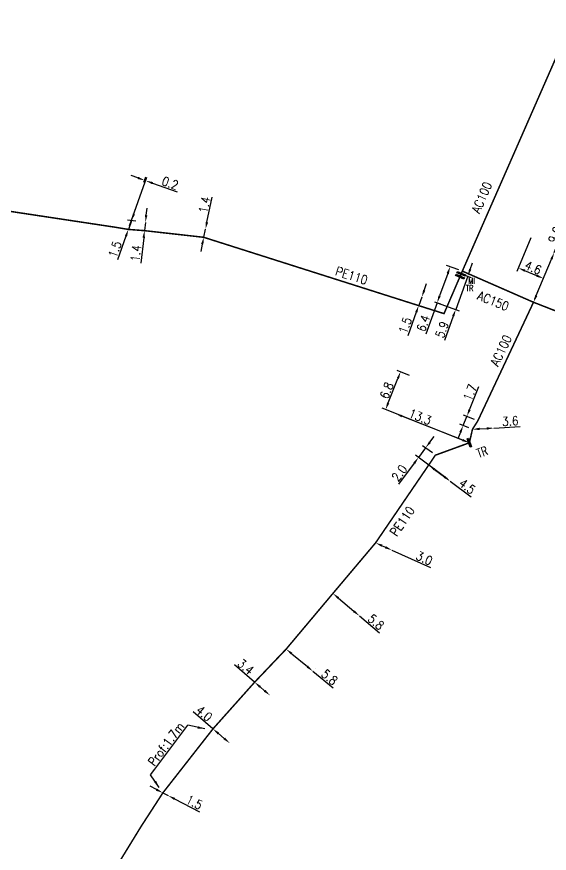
# Model space of a CAD drawing. Header units: millimetres. Extents: x 113011 to 114001, y 124000 to 125001.
# Drawn here: x 113702.3 to 113791.3, y 124741.3 to 124881.1 of the extents above; entities that cross this region are included whole.
import ezdxf
from ezdxf.enums import TextEntityAlignment as Align

# ---------------------------------------------------------------- set-up
doc = ezdxf.new("R2010")
doc.units = ezdxf.units.MM
doc.header["$PDMODE"] = 34
doc.linetypes.add('L_25_AP', pattern=[2000, 1000, 1000])
doc.linetypes.add('L_25_PE', pattern=[2000, 1000, 1000])
doc.layers.get('0').update_dxf_attribs({"linetype": 'CONTINUOUS'})
doc.layers.get('Defpoints').update_dxf_attribs({"linetype": 'CONTINUOUS'})
doc.layers.add('L_150', color=1, linetype='CONTINUOUS')
doc.layers.add('L_340', color=7, linetype='CONTINUOUS')
doc.styles.get("Standard").update_dxf_attribs({"font": 'romans.shx', "width": 0.85})
doc.dimstyles.get("Standard").update_dxf_attribs({"dimtxt": 1.5, "dimasz": 1.2, "dimexe": 0.625, "dimexo": 0.625, "dimgap": 0.25, "dimtad": 1, "dimdec": 1, "dimzin": 0, "dimdsep": 46, "dimtxsty": 'Standard', "dimcen": -0.5, "dimadec": 0, "dimazin": 0, "dimtfac": 1, "dimtdec": 1, "dimtmove": 0, "dimatfit": 3, "dimfxl": 0, "dimtolj": 1, "dimtzin": 0, "dimarcsym": 0})

# ---------------------------------------------------------------- blocks, each defined once
blk = doc.blocks.new('L_340_19')
at = {"linetype": 'Continuous'}
blk.add_hatch(color=0, dxfattribs=at).paths.add_polyline_path([(0.12, 0.75), (-0.12, 0.75), (-0.12, -0.75), (0.12, -0.75)])
at = {"color": 0, "linetype": 'Continuous'}
blk.add_lwpolyline([(-0.12, 0.75), (0.12, 0.75), (0.12, -0.75), (-0.12, -0.75)], close=True, dxfattribs=at)
at = {"color": 0, "linetype": 'Continuous', "width": 0.75}
for tag, height, flags, p in [('TR', 1, 8, (0, 1.98)), ('DEF_LEG', 1.2, 3, (0, -5)), ('DEF_COUP', 1.2, 3, (0, -7.5)), ('DEF_TYPE', 1.2, 3, (0, -10))]:
    blk.add_attdef(tag, text='', height=height, dxfattribs=dict(at, flags=flags)).set_placement(p, align=Align.MIDDLE)
blk = doc.blocks.new('L_340_16')
at = {"linetype": 'Continuous'}
blk.add_hatch(color=0, dxfattribs=at).paths.add_polyline_path([(0.125, 0.75), (-0.125, 0.75), (-0.125, -0.75), (0.125, -0.75)])
at = {"color": 0, "linetype": 'Continuous'}
blk.add_lwpolyline([(-0.125, 0.75), (0.125, 0.75), (0.125, -0.75), (-0.125, -0.75)], close=True, dxfattribs=at)
at = {"color": 0, "linetype": 'Continuous', "width": 0.75}
for tag, height, flags, p in [('MI', 1, 8, (0, 2.5)), ('DEF_LEG', 1.2, 3, (0, -5)), ('DEF_COUP', 1.2, 3, (0, -7.5)), ('DEF_TYPE', 1.2, 3, (0, -10))]:
    blk.add_attdef(tag, text='', height=height, dxfattribs=dict(at, flags=flags)).set_placement(p, align=Align.MIDDLE)
blk = doc.blocks.new('*D53')
at = {"layer": 'Defpoints', "color": 0, "linetype": 'Continuous', "transparency": 16777216}
for p in [(113778.42, 124812.14), (113782.02, 124812.35), (113782.02, 124812.35)]:
    blk.add_point(p, dxfattribs=at)
at = {"layer": 'L_150', "color": 0, "linetype": 'Continuous', "lineweight": -2, "transparency": 16777216}
for p, q in [((113779.62, 124812.21), (113780.82, 124812.28)), ((113782.02, 124812.35), (113786.38, 124812.6))]:
    blk.add_line(p, q, dxfattribs=at)
at = {"layer": 'L_150', "color": 0, "linetype": 'Continuous', "transparency": 16777216}
for points in [[(113779.61, 124812.41), (113779.63, 124812.01), (113778.42, 124812.14)], [(113780.81, 124812.48), (113780.83, 124812.08), (113782.02, 124812.35)]]:
    blk.add_solid(points, dxfattribs=at)
at = {"layer": 'L_150', "color": 0, "linetype": 'Continuous', "transparency": 16777216, "insert": (113784.74, 124813.51), "char_height": 1.5, "attachment_point": 5, "rotation": 3.3056}
blk.add_mtext('\\A1;3.6', dxfattribs=at)
blk = doc.blocks.new('*D57')
at = {"layer": 'Defpoints', "color": 0, "linetype": 'Continuous', "transparency": 16777216}
for p in [(113788.42, 124844.72), (113786.08, 124839.11), (113788.62, 124833.38)]:
    blk.add_point(p, dxfattribs=at)
at = {"layer": 'L_150', "color": 0, "linetype": 'Continuous', "lineweight": -2, "transparency": 16777216}
for p, q in [((113788.18, 124844.14), (113785.84, 124838.54)), ((113789.17, 124837.82), (113787.19, 124838.65)), ((113788.86, 124833.96), (113790.52, 124837.94))]:
    blk.add_line(p, q, dxfattribs=at)
at = {"layer": 'L_150', "color": 0, "linetype": 'Continuous', "transparency": 16777216}
for points in [[(113787.26, 124838.84), (113787.11, 124838.47), (113786.08, 124839.11)], [(113789.25, 124838.01), (113789.09, 124837.64), (113790.28, 124837.36)]]:
    blk.add_solid(points, dxfattribs=at)
at = {"layer": 'L_150', "color": 0, "linetype": 'Continuous', "transparency": 16777216, "insert": (113788.56, 124839.16), "char_height": 1.5, "attachment_point": 5, "rotation": 337.3572}
blk.add_mtext('\\A1;4.6', dxfattribs=at)
blk = doc.blocks.new('*D59')
at = {"layer": 'Defpoints', "color": 0, "linetype": 'L_25_AP', "transparency": 16777216}
for p in [(113792.08, 124841.69), (113792.08, 124841.69), (113788.62, 124833.38)]:
    blk.add_point(p, dxfattribs=at)
at = {"layer": 'L_150', "color": 0, "linetype": 'L_25_AP', "lineweight": -2, "transparency": 16777216}
for p, q in [((113792.08, 124841.69), (113793.77, 124845.72)), ((113789.08, 124834.49), (113791.62, 124840.58))]:
    blk.add_line(p, q, dxfattribs=at)
at = {"layer": 'L_150', "color": 0, "linetype": 'L_25_AP', "transparency": 16777216}
for points in [[(113791.44, 124840.65), (113791.81, 124840.5), (113792.08, 124841.69)], [(113788.9, 124834.56), (113789.26, 124834.41), (113788.62, 124833.38)]]:
    blk.add_solid(points, dxfattribs=at)
at = {"layer": 'L_150', "color": 0, "linetype": 'L_25_AP', "transparency": 16777216, "insert": (113792.23, 124844.64), "char_height": 1.5, "attachment_point": 5, "rotation": 67.3572}
blk.add_mtext('\\A1;9.0', dxfattribs=at)
blk = doc.blocks.new('*D62')
at = {"layer": 'Defpoints', "color": 0, "linetype": 'Continuous', "transparency": 16777216}
for p in [(113733.82, 124845.61), (113733.82, 124845.61), (113733.53, 124844.24)]:
    blk.add_point(p, dxfattribs=at)
at = {"layer": 'L_150', "color": 0, "linetype": 'Continuous', "lineweight": -2, "transparency": 16777216}
for p, q in [((113734.07, 124846.78), (113734.96, 124850.94)), ((113733.53, 124844.24), (113733.82, 124845.61)), ((113733.28, 124843.07), (113733.03, 124841.89))]:
    blk.add_line(p, q, dxfattribs=at)
at = {"layer": 'L_150', "color": 0, "linetype": 'Continuous', "transparency": 16777216}
for points in [[(113733.88, 124846.82), (113734.27, 124846.74), (113733.82, 124845.61)], [(113733.08, 124843.11), (113733.48, 124843.03), (113733.53, 124844.24)]]:
    blk.add_solid(points, dxfattribs=at)
at = {"layer": 'L_150', "color": 0, "linetype": 'Continuous', "transparency": 16777216, "insert": (113733.66, 124849.66), "char_height": 1.5, "attachment_point": 5, "rotation": 77.9706}
blk.add_mtext('\\A1;1.4', dxfattribs=at)
blk = doc.blocks.new('*D64')
at = {"layer": 'Defpoints', "color": 0, "linetype": 'Continuous', "transparency": 16777216}
for p in [(113723.79, 124846.74), (113723.79, 124846.74), (113723.63, 124845.35)]:
    blk.add_point(p, dxfattribs=at)
at = {"layer": 'L_150', "color": 0, "linetype": 'Continuous', "lineweight": -2, "transparency": 16777216}
for p, q in [((113723.92, 124847.94), (113724.06, 124849.13)), ((113723.79, 124846.74), (113723.63, 124845.35)), ((113723.5, 124844.16), (113723.02, 124839.94))]:
    blk.add_line(p, q, dxfattribs=at)
at = {"layer": 'L_150', "color": 0, "linetype": 'Continuous', "transparency": 16777216}
for points in [[(113723.73, 124847.96), (113724.12, 124847.91), (113723.79, 124846.74)], [(113723.3, 124844.18), (113723.7, 124844.14), (113723.63, 124845.35)]]:
    blk.add_solid(points, dxfattribs=at)
at = {"layer": 'L_150', "color": 0, "linetype": 'Continuous', "transparency": 16777216, "insert": (113722.2, 124841.56), "char_height": 1.5, "attachment_point": 5, "rotation": 83.5534}
blk.add_mtext('\\A1;1.4', dxfattribs=at)
blk = doc.blocks.new('*D65')
at = {"layer": 'Defpoints', "color": 0, "linetype": 'Continuous', "transparency": 16777216}
for p in [(113769.95, 124834.23), (113769.95, 124834.23), (113769.44, 124832.82)]:
    blk.add_point(p, dxfattribs=at)
at = {"layer": 'L_150', "color": 0, "linetype": 'Continuous', "lineweight": -2, "transparency": 16777216}
for p, q in [((113770.36, 124835.36), (113770.77, 124836.49)), ((113769.95, 124834.23), (113769.44, 124832.82)), ((113769.04, 124831.7), (113767.61, 124827.76))]:
    blk.add_line(p, q, dxfattribs=at)
at = {"layer": 'L_150', "color": 0, "linetype": 'Continuous', "transparency": 16777216}
for points in [[(113770.17, 124835.43), (113770.55, 124835.3), (113769.95, 124834.23)], [(113768.85, 124831.76), (113769.22, 124831.63), (113769.44, 124832.82)]]:
    blk.add_solid(points, dxfattribs=at)
at = {"layer": 'L_150', "color": 0, "linetype": 'Continuous', "transparency": 16777216, "insert": (113767.18, 124829.5), "char_height": 1.5, "attachment_point": 5, "rotation": 70.1358}
blk.add_mtext('\\A1;1.5', dxfattribs=at)
blk = doc.blocks.new('*D66')
at = {"layer": 'Defpoints', "color": 0, "linetype": 'Continuous', "transparency": 16777216}
for p in [(113776.73, 124838.59), (113771.49, 124833.68), (113772.52, 124833.31)]:
    blk.add_point(p, dxfattribs=at)
at = {"layer": 'L_150', "color": 0, "linetype": 'Continuous', "lineweight": -2, "transparency": 16777216}
for p, q in [((113776.15, 124838.8), (113774.11, 124839.54)), ((113774.29, 124838.2), (113772.93, 124834.44)), ((113772.52, 124833.31), (113770.61, 124828.03)), ((113772.08, 124833.47), (113773.11, 124833.09))]:
    blk.add_line(p, q, dxfattribs=at)
at = {"layer": 'L_150', "color": 0, "linetype": 'Continuous', "transparency": 16777216}
for points in [[(113774.1, 124838.27), (113774.48, 124838.13), (113774.7, 124839.33)], [(113772.74, 124834.5), (113773.12, 124834.37), (113772.52, 124833.31)]]:
    blk.add_solid(points, dxfattribs=at)
at = {"layer": 'L_150', "color": 0, "linetype": 'Continuous', "transparency": 16777216, "insert": (113770.21, 124829.86), "char_height": 1.5, "attachment_point": 5, "rotation": 70.1358}
blk.add_mtext('\\A1;6.4', dxfattribs=at)
blk = doc.blocks.new('*D231')
at = {"layer": 'Defpoints', "color": 0, "linetype": 'Continuous', "transparency": 16777216}
for p in [(113779.32, 124813.56), (113776.87, 124812.77), (113778.42, 124812.14)]:
    blk.add_point(p, dxfattribs=at)
at = {"layer": 'L_150', "color": 0, "linetype": 'Continuous', "lineweight": -2, "transparency": 16777216}
for p, q in [((113777.94, 124815.41), (113779.51, 124819.3)), ((113776.87, 124812.77), (113777.49, 124814.3)), ((113778.74, 124813.79), (113776.91, 124814.53)), ((113777.84, 124812.38), (113776.29, 124813)), ((113776.42, 124811.66), (113775.97, 124810.54))]:
    blk.add_line(p, q, dxfattribs=at)
at = {"layer": 'L_150', "color": 0, "linetype": 'Continuous', "transparency": 16777216}
for points in [[(113777.75, 124815.49), (113778.12, 124815.34), (113777.49, 124814.3)], [(113776.23, 124811.73), (113776.6, 124811.58), (113776.87, 124812.77)]]:
    blk.add_solid(points, dxfattribs=at)
at = {"layer": 'L_150', "color": 0, "linetype": 'Continuous', "transparency": 16777216, "insert": (113778.02, 124818.28), "char_height": 1.5, "attachment_point": 5, "rotation": 67.9843}
blk.add_mtext('\\A1;1.7', dxfattribs=at)
blk = doc.blocks.new('*D232')
at = {"layer": 'Defpoints', "color": 0, "linetype": 'Continuous', "transparency": 16777216}
for p in [(113776.54, 124838.13), (113771.49, 124833.68), (113775.62, 124832.19)]:
    blk.add_point(p, dxfattribs=at)
at = {"layer": 'L_340', "color": 0, "linetype": 'Continuous', "lineweight": -2, "transparency": 16777216}
for p, q in [((113778.03, 124838.87), (113778.44, 124839.99)), ((113777.63, 124837.74), (113775.62, 124832.19)), ((113777.12, 124837.92), (113778.21, 124837.52)), ((113772.08, 124833.47), (113776.21, 124831.97)), ((113775.21, 124831.06), (113773.75, 124827))]:
    blk.add_line(p, q, dxfattribs=at)
at = {"layer": 'L_340', "color": 0, "linetype": 'Continuous', "transparency": 16777216}
for points in [[(113777.85, 124838.93), (113778.22, 124838.8), (113777.63, 124837.74)], [(113775.03, 124831.13), (113775.4, 124830.99), (113775.62, 124832.19)]]:
    blk.add_solid(points, dxfattribs=at)
at = {"layer": 'L_340', "color": 0, "linetype": 'Continuous', "transparency": 16777216, "insert": (113773.34, 124828.81), "char_height": 1.5, "attachment_point": 5, "rotation": 70.1358}
blk.add_mtext('\\A1;5.9', dxfattribs=at)
blk = doc.blocks.new('*D307')
at = {"layer": 'Defpoints', "color": 0, "linetype": 'Continuous', "transparency": 16777216}
for p in [(113726.7, 124751.36), (113727.59, 124750.91), (113727.59, 124750.91)]:
    blk.add_point(p, dxfattribs=at)
at = {"layer": 'L_150', "color": 0, "linetype": 'Continuous', "lineweight": -2, "transparency": 16777216}
for p, q in [((113725.63, 124751.91), (113724.56, 124752.46)), ((113726.7, 124751.36), (113727.59, 124750.91)), ((113728.65, 124750.36), (113732.82, 124748.21))]:
    blk.add_line(p, q, dxfattribs=at)
at = {"layer": 'L_150', "color": 0, "linetype": 'Continuous', "transparency": 16777216}
for points in [[(113725.72, 124752.09), (113725.54, 124751.73), (113726.7, 124751.36)], [(113728.74, 124750.53), (113728.56, 124750.18), (113727.59, 124750.91)]]:
    blk.add_solid(points, dxfattribs=at)
at = {"layer": 'L_150', "color": 0, "linetype": 'Continuous', "transparency": 16777216, "insert": (113731.95, 124749.78), "char_height": 1.5, "attachment_point": 5, "rotation": 332.7782}
blk.add_mtext('\\A1;1.5', dxfattribs=at)
blk = doc.blocks.new('*D308')
at = {"layer": 'Defpoints', "color": 0, "linetype": 'Continuous', "transparency": 16777216}
for p in [(113735.07, 124762.06), (113737.89, 124759.66), (113737.89, 124759.66)]:
    blk.add_point(p, dxfattribs=at)
at = {"layer": 'L_150', "color": 0, "linetype": 'Continuous', "lineweight": -2, "transparency": 16777216}
for p, q in [((113735.07, 124762.06), (113731.74, 124764.9)), ((113736.97, 124760.44), (113735.98, 124761.29))]:
    blk.add_line(p, q, dxfattribs=at)
at = {"layer": 'L_150', "color": 0, "linetype": 'Continuous', "transparency": 16777216}
for points in [[(113736.11, 124761.44), (113735.85, 124761.13), (113735.07, 124762.06)], [(113737.1, 124760.59), (113736.84, 124760.29), (113737.89, 124759.66)]]:
    blk.add_solid(points, dxfattribs=at)
at = {"layer": 'L_150', "color": 0, "linetype": 'Continuous', "transparency": 16777216, "insert": (113733.6, 124764.63), "char_height": 1.5, "attachment_point": 5, "rotation": 319.5622}
blk.add_mtext('\\A1;4.0', dxfattribs=at)
blk = doc.blocks.new('*D309')
at = {"layer": 'Defpoints', "color": 0, "linetype": 'Continuous', "transparency": 16777216}
for p in [(113742.03, 124769.86), (113744.61, 124767.65), (113744.61, 124767.65)]:
    blk.add_point(p, dxfattribs=at)
at = {"layer": 'L_150', "color": 0, "linetype": 'Continuous', "lineweight": -2, "transparency": 16777216}
for p, q in [((113742.03, 124769.86), (113738.66, 124772.74)), ((113743.7, 124768.43), (113742.94, 124769.08))]:
    blk.add_line(p, q, dxfattribs=at)
at = {"layer": 'L_150', "color": 0, "linetype": 'Continuous', "transparency": 16777216}
for points in [[(113743.07, 124769.23), (113742.81, 124768.93), (113742.03, 124769.86)], [(113743.83, 124768.58), (113743.57, 124768.28), (113744.61, 124767.65)]]:
    blk.add_solid(points, dxfattribs=at)
at = {"layer": 'L_150', "color": 0, "linetype": 'Continuous', "transparency": 16777216, "insert": (113740.53, 124772.45), "char_height": 1.5, "attachment_point": 5, "rotation": 319.4804}
blk.add_mtext('\\A1;3.4', dxfattribs=at)
blk = doc.blocks.new('*D310')
at = {"layer": 'Defpoints', "color": 0, "linetype": 'Continuous', "transparency": 16777216}
for p in [(113747.3, 124775.4), (113751.77, 124771.69), (113751.77, 124771.69)]:
    blk.add_point(p, dxfattribs=at)
at = {"layer": 'L_150', "color": 0, "linetype": 'Continuous', "lineweight": -2, "transparency": 16777216}
for p, q in [((113747.7, 124775.88), (113747.7, 124775.88)), ((113748.23, 124774.63), (113750.84, 124772.46)), ((113751.77, 124771.69), (113755.13, 124768.9)), ((113752.17, 124772.17), (113752.17, 124772.17))]:
    blk.add_line(p, q, dxfattribs=at)
at = {"layer": 'L_150', "color": 0, "linetype": 'Continuous', "transparency": 16777216}
for points in [[(113748.35, 124774.78), (113748.1, 124774.48), (113747.3, 124775.4)], [(113750.97, 124772.61), (113750.72, 124772.31), (113751.77, 124771.69)]]:
    blk.add_solid(points, dxfattribs=at)
at = {"layer": 'L_150', "color": 0, "linetype": 'Continuous', "transparency": 16777216, "insert": (113754.55, 124770.69), "char_height": 1.5, "attachment_point": 5, "rotation": 320.3441}
blk.add_mtext('\\A1;5.8', dxfattribs=at)
blk = doc.blocks.new('*D311')
at = {"layer": 'Defpoints', "color": 0, "linetype": 'Continuous', "transparency": 16777216}
for p in [(113755.11, 124784.7), (113759.54, 124780.95), (113759.54, 124780.95)]:
    blk.add_point(p, dxfattribs=at)
at = {"layer": 'L_150', "color": 0, "linetype": 'Continuous', "lineweight": -2, "transparency": 16777216}
for p, q in [((113756.03, 124783.92), (113758.62, 124781.72)), ((113759.54, 124780.95), (113762.87, 124778.12))]:
    blk.add_line(p, q, dxfattribs=at)
at = {"layer": 'L_150', "color": 0, "linetype": 'Continuous', "transparency": 16777216}
for points in [[(113756.16, 124784.07), (113755.9, 124783.77), (113755.11, 124784.7)], [(113758.75, 124781.87), (113758.49, 124781.57), (113759.54, 124780.95)]]:
    blk.add_solid(points, dxfattribs=at)
at = {"layer": 'L_150', "color": 0, "linetype": 'Continuous', "transparency": 16777216, "insert": (113762.31, 124779.91), "char_height": 1.5, "attachment_point": 5, "rotation": 319.7207}
blk.add_mtext('\\A1;5.8', dxfattribs=at)
blk = doc.blocks.new('*D312')
at = {"layer": 'Defpoints', "color": 0, "linetype": 'Continuous', "transparency": 16777216}
for p in [(113762.24, 124793.16), (113764.97, 124791.93), (113764.97, 124791.93)]:
    blk.add_point(p, dxfattribs=at)
at = {"layer": 'L_150', "color": 0, "linetype": 'Continuous', "lineweight": -2, "transparency": 16777216}
for p, q in [((113763.33, 124792.67), (113763.88, 124792.42)), ((113764.97, 124791.93), (113771.41, 124789.02))]:
    blk.add_line(p, q, dxfattribs=at)
at = {"layer": 'L_150', "color": 0, "linetype": 'Continuous', "transparency": 16777216}
for points in [[(113763.41, 124792.85), (113763.25, 124792.49), (113762.24, 124793.16)], [(113763.96, 124792.61), (113763.79, 124792.24), (113764.97, 124791.93)]]:
    blk.add_solid(points, dxfattribs=at)
at = {"layer": 'L_150', "color": 0, "linetype": 'Continuous', "transparency": 16777216, "insert": (113770.38, 124790.58), "char_height": 1.5, "attachment_point": 5, "rotation": 335.6912}
blk.add_mtext('\\A1;3.0', dxfattribs=at)
blk = doc.blocks.new('*D313')
at = {"layer": 'Defpoints', "color": 0, "linetype": 'Continuous', "transparency": 16777216}
for p in [(113771.1, 124806.15), (113774.7, 124803.46), (113774.7, 124803.46)]:
    blk.add_point(p, dxfattribs=at)
at = {"layer": 'L_150', "color": 0, "linetype": 'Continuous', "lineweight": -2, "transparency": 16777216}
for p, q in [((113772.06, 124805.44), (113773.74, 124804.18)), ((113774.7, 124803.46), (113778.21, 124800.85))]:
    blk.add_line(p, q, dxfattribs=at)
at = {"layer": 'L_150', "color": 0, "linetype": 'Continuous', "transparency": 16777216}
for points in [[(113772.18, 124805.6), (113771.94, 124805.28), (113771.1, 124806.15)], [(113773.86, 124804.34), (113773.62, 124804.02), (113774.7, 124803.46)]]:
    blk.add_solid(points, dxfattribs=at)
at = {"layer": 'L_150', "color": 0, "linetype": 'Continuous', "transparency": 16777216, "insert": (113777.54, 124802.6), "char_height": 1.5, "attachment_point": 5, "rotation": 323.275}
blk.add_mtext('\\A1;4.5', dxfattribs=at)
blk = doc.blocks.new('*D314')
at = {"layer": 'Defpoints', "color": 0, "linetype": 'Continuous', "transparency": 16777216}
for p in [(113772.22, 124807.81), (113769.4, 124807.42), (113774.7, 124803.46)]:
    blk.add_point(p, dxfattribs=at)
at = {"layer": 'L_150', "color": 0, "linetype": 'Continuous', "lineweight": -2, "transparency": 16777216}
for p, q in [((113771.31, 124809.99), (113772.03, 124810.95)), ((113771.72, 124808.18), (113770.09, 124809.4)), ((113774.2, 124803.84), (113768.9, 124807.8)), ((113770.59, 124809.03), (113769.4, 124807.42)), ((113768.68, 124806.46), (113766.07, 124802.96))]:
    blk.add_line(p, q, dxfattribs=at)
at = {"layer": 'L_150', "color": 0, "linetype": 'Continuous', "transparency": 16777216}
for points in [[(113771.15, 124810.11), (113771.47, 124809.87), (113770.59, 124809.03)], [(113768.52, 124806.58), (113768.84, 124806.34), (113769.4, 124807.42)]]:
    blk.add_solid(points, dxfattribs=at)
at = {"layer": 'L_150', "color": 0, "linetype": 'Continuous', "transparency": 16777216, "insert": (113766.21, 124804.83), "char_height": 1.5, "attachment_point": 5, "rotation": 53.275}
blk.add_mtext('\\A1;2.0', dxfattribs=at)
blk = doc.blocks.new('*D319')
at = {"layer": 'Defpoints', "color": 0, "linetype": 'Continuous', "transparency": 16777216}
for p in [(113766.4, 124821.75), (113768.5, 124820.92), (113777.91, 124809.89)]:
    blk.add_point(p, dxfattribs=at)
at = {"layer": 'L_340', "color": 0, "linetype": 'Continuous', "lineweight": -2, "transparency": 16777216}
for p, q in [((113767.92, 124821.15), (113765.82, 124821.98)), ((113764.35, 124816.54), (113765.96, 124820.63)), ((113777.33, 124810.12), (113763.32, 124815.65))]:
    blk.add_line(p, q, dxfattribs=at)
at = {"layer": 'L_340', "color": 0, "linetype": 'Continuous', "transparency": 16777216}
for points in [[(113765.78, 124820.71), (113766.15, 124820.56), (113766.4, 124821.75)], [(113764.16, 124816.61), (113764.53, 124816.47), (113763.91, 124815.42)]]:
    blk.add_solid(points, dxfattribs=at)
at = {"layer": 'L_340', "color": 0, "linetype": 'Continuous', "transparency": 16777216, "insert": (113764.09, 124818.62), "char_height": 1.5, "attachment_point": 5, "rotation": 68.4515}
blk.add_mtext('\\A1;6.8', dxfattribs=at)
blk = doc.blocks.new('*D320')
at = {"layer": 'Defpoints', "color": 0, "linetype": 'Continuous', "transparency": 16777216}
for p in [(113765.54, 124814.78), (113765.54, 124814.78), (113777.91, 124809.89)]:
    blk.add_point(p, dxfattribs=at)
at = {"layer": 'L_340', "color": 0, "linetype": 'Continuous', "lineweight": -2, "transparency": 16777216}
for p, q in [((113776.79, 124810.34), (113766.65, 124814.34)), ((113778.14, 124810.48), (113778.14, 124810.48))]:
    blk.add_line(p, q, dxfattribs=at)
at = {"layer": 'L_340', "color": 0, "linetype": 'Continuous', "transparency": 16777216}
for points in [[(113766.73, 124814.52), (113766.58, 124814.15), (113765.54, 124814.78)], [(113776.86, 124810.52), (113776.72, 124810.15), (113777.91, 124809.89)]]:
    blk.add_solid(points, dxfattribs=at)
at = {"layer": 'L_340', "color": 0, "linetype": 'Continuous', "transparency": 16777216, "insert": (113769.69, 124814.21), "char_height": 1.5, "attachment_point": 5, "rotation": 338.4515}
blk.add_mtext('\\A1;13.3', dxfattribs=at)
blk = doc.blocks.new('*D345')
at = {"layer": 'Defpoints', "color": 0, "linetype": 'Continuous', "transparency": 16777216}
for p in [(113721.46, 124847.01), (113720.94, 124845.56), (113722.8, 124846.86)]:
    blk.add_point(p, dxfattribs=at)
at = {"layer": 'L_150', "color": 0, "linetype": 'Continuous', "lineweight": -2, "transparency": 16777216}
for p, q in [((113721.86, 124848.14), (113722.26, 124849.27)), ((113722.16, 124846.93), (113720.82, 124847.08)), ((113721.46, 124847.01), (113720.94, 124845.56)), ((113720.53, 124844.43), (113719.13, 124840.48))]:
    blk.add_line(p, q, dxfattribs=at)
at = {"layer": 'L_150', "color": 0, "linetype": 'Continuous', "transparency": 16777216}
for points in [[(113721.67, 124848.2), (113722.05, 124848.07), (113721.46, 124847.01)], [(113720.35, 124844.49), (113720.72, 124844.36), (113720.94, 124845.56)]]:
    blk.add_solid(points, dxfattribs=at)
at = {"layer": 'L_150', "color": 0, "linetype": 'Continuous', "transparency": 16777216, "insert": (113718.69, 124842.22), "char_height": 1.5, "attachment_point": 5, "rotation": 70.3474}
blk.add_mtext('\\A1;1.5', dxfattribs=at)
blk = doc.blocks.new('*D346')
at = {"layer": 'Defpoints', "color": 0, "linetype": 'Continuous', "transparency": 16777216}
for p in [(113723.34, 124852.88), (113723.66, 124853.76), (113720.94, 124845.56)]:
    blk.add_point(p, dxfattribs=at)
at = {"layer": 'L_150', "color": 0, "linetype": 'Continuous', "lineweight": -2, "transparency": 16777216}
for p, q in [((113721.15, 124846.14), (113724.05, 124854.29)), ((113722.53, 124854.17), (113721.4, 124854.57)), ((113723.55, 124853.47), (113723.87, 124854.35)), ((113723.66, 124853.76), (113723.84, 124853.7)), ((113724.97, 124853.29), (113729.09, 124851.82))]:
    blk.add_line(p, q, dxfattribs=at)
at = {"layer": 'L_150', "color": 0, "linetype": 'Continuous', "transparency": 16777216}
for points in [[(113722.59, 124854.36), (113722.46, 124853.98), (113723.66, 124853.76)], [(113725.04, 124853.48), (113724.91, 124853.11), (113723.84, 124853.7)]]:
    blk.add_solid(points, dxfattribs=at)
at = {"layer": 'L_150', "color": 0, "linetype": 'Continuous', "transparency": 16777216, "insert": (113727.93, 124853.3), "char_height": 1.5, "attachment_point": 5, "rotation": 340.3474}
blk.add_mtext('\\A1;0.2', dxfattribs=at)

msp = doc.modelspace()

# ---------------------------------------------------------------- linework, layer by layer
at = {"layer": 'L_150', "linetype": 'L_25_AP', "const_width": 0.25, "flags": 128}
for points in [[(113827.08, 125000), (113824.03, 124985.85), (113820.96, 124971.56), (113818.34, 124959.38), (113814.14, 124939.84), (113813.84, 124938.48), (113807.34, 124939.9), (113807.01, 124939.97), (113806.56, 124936.39), (113801.06, 124912.13), (113794.97, 124883.84), (113793.19, 124876.12), (113776.73, 124838.59), (113776.73, 124838.59), (113776.54, 124838.13), (113776.34, 124837.67)], [(113899.85, 124984.11), (113898.23, 124980.27), (113880.2, 124943.28), (113865.45, 124911.66), (113853.99, 124887.72), (113847.74, 124874.29), (113842.61, 124864.64), (113833.24, 124844.75), (113828.46, 124835.81), (113825.38, 124829.31), (113825.38, 124829.31), (113823.34, 124825.01), (113823.34, 124825.01), (113823.34, 124825.01), (113823.34, 124825.01), (113823.04, 124824.37), (113823.04, 124824.37), (113816.45, 124822.49), (113804.6, 124827.12), (113788.62, 124833.38), (113788.62, 124833.38), (113776.73, 124838.59)], [(113788.62, 124833.38), (113779.32, 124813.56), (113778.42, 124812.14), (113777.91, 124809.89)]]:
    msp.add_lwpolyline(points, dxfattribs=at)
at = {"layer": 'L_150', "linetype": 'L_25_PE', "flags": 128}
for points in [[(113776.34, 124837.67, 0.25, 0.25, 0), (113773.67, 124831.48, 0.25, 0.25, 0), (113769.44, 124832.82, 0.25, 0.25, 0), (113733.53, 124844.24, 0.25, 0.25, 0), (113723.63, 124845.35, 0.25, 0.25, 0), (113720.94, 124845.56, 0.25, 0.25, 0), (113718.83, 124845.91, 0.25, 0.25, 0), (113693.15, 124849.79, 0.25, 0.25, 0), (113674.63, 124852.64, 0.25, 0.25, 0), (113674.47, 124852.69, 0.25, 0.25, 0), (113673.41, 124853.11, 0.25, 0.25, 0), (113672.99, 124853.35, 0.25, 0.25, 0), (113671.62, 124855.82, 0.25, 0.25, 0), (113670.82, 124857.25, 0.25, 0.25, 0), (113670.41, 124859.23, 0.25, 0.25, 0), (113670.63, 124860.92, 0.25, 0.25, 0), (113671.16, 124862.11, 0.25, 0.25, 0), (113671.87, 124863.28, 0.25, 0.25, 0), (113671.42, 124863.55, 0, 0, 0)], [(113587.28, 124311.65, 0.25, 0.25, 0), (113587.18, 124312.15, 0.25, 0.25, 0), (113587.18, 124312.15, 0.25, 0.25, -0.020063), (113586.46, 124322.33, 0.25, 0.25, 0), (113586.46, 124322.33, 0.25, 0.25, 0), (113587.49, 124334.49, 0.25, 0.25, 0), (113588.09, 124342.28, 0.25, 0.25, 0), (113589.01, 124351.49, 0.25, 0.25, 0), (113589.55, 124361.49, 0.25, 0.25, 0), (113589.9, 124368.37, 0.25, 0.25, 0), (113590.48, 124377.01, 0.25, 0.25, 0), (113592.54, 124392.19, 0.25, 0.25, 0), (113594.81, 124407.26, 0.25, 0.25, 0), (113597.51, 124419.94, 0.25, 0.25, 0), (113600.63, 124439, 0.25, 0.25, 0), (113600.87, 124440.4, 0.25, 0.25, 0), (113601.74, 124444.36, 0.25, 0.25, 0), (113604.4, 124455.73, 0.25, 0.25, 0), (113607.07, 124465.95, 0.25, 0.25, 0), (113611.04, 124480.89, 0.25, 0.25, 0), (113615.29, 124495.12, 0.25, 0.25, 0), (113619.51, 124507.06, 0.25, 0.25, 0), (113622.53, 124514.98, 0.25, 0.25, 0), (113626.82, 124524.73, 0.25, 0.25, 0), (113629.53, 124530.36, 0.25, 0.25, 0), (113633.64, 124539.02, 0.25, 0.25, 0), (113637.89, 124547.87, 0.25, 0.25, 0), (113642.19, 124557.45, 0.25, 0.25, 0), (113644.49, 124561.91, 0.25, 0.25, 0), (113656.98, 124586.77, 0.25, 0.25, 0), (113665.77, 124602.53, 0.25, 0.25, 0), (113665.87, 124606.04, 0.25, 0.25, 0), (113671.87, 124619.67, 0.25, 0.25, 0), (113675.51, 124624.35, 0.25, 0.25, 0), (113681.18, 124637.33, 0.25, 0.25, 0), (113684.51, 124647.75, 0.25, 0.25, 0), (113687.33, 124655.88, 0.25, 0.25, 0), (113692.58, 124672.29, 0.25, 0.25, 0), (113693.77, 124675.94, 0.25, 0.25, 0), (113694.96, 124679.55, 0.25, 0.25, 0), (113697.31, 124687.29, 0.25, 0.25, 0), (113699.8, 124695.47, 0.25, 0.25, 0), (113703.52, 124707.08, 0.25, 0.25, 0), (113703.52, 124707.08, 0.25, 0.25, 0), (113703.52, 124707.08, 0.25, 0.25, -0.065833), (113716.26, 124734.33, 0.25, 0.25, 0), (113716.26, 124734.33, 0.25, 0.25, 0), (113716.26, 124734.33, 0.25, 0.25, -0.018522), (113726.7, 124751.36, 0.25, 0.25, 0), (113726.7, 124751.36, 0.25, 0.25, 0), (113735.07, 124762.06, 0.25, 0.25, 0), (113742.03, 124769.86, 0.25, 0.25, 0), (113747.3, 124775.4, 0.25, 0.25, 0), (113755.11, 124784.7, 0.25, 0.25, 0), (113762.24, 124793.16, 0.25, 0.25, 0), (113771.1, 124806.15, 0.25, 0.25, 0), (113772.22, 124807.81, 0.25, 0.25, 0), (113777.91, 124809.89, 0, 0, 0)]]:
    msp.add_lwpolyline(points, format="xyseb", dxfattribs=at)

# ---------------------------------------------------------------- block references
at = {"layer": 'L_340'}
ref = msp.add_blockref('L_340_16', (113776.54, 124838.13), dxfattribs=dict(at, rotation=66.66934242794551))
ref.add_attrib('MI', 'MI', dxfattribs={"layer": '0', "color": 0, "linetype": 'Continuous', "height": 1, "width": 0.75}).set_placement((113778.3, 124836.97), align=Align.MIDDLE)
ref = msp.add_blockref('L_340_19', (113776.34, 124837.67), dxfattribs=dict(at, rotation=66.66934242794551))
ref.add_attrib('TR', 'TR', dxfattribs={"layer": '0', "color": 0, "linetype": 'Continuous', "height": 1, "width": 0.75}).set_placement((113777.96, 124835.74), align=Align.MIDDLE)
ref = msp.add_blockref('L_340_19', (113777.91, 124809.89), dxfattribs=dict(at, rotation=20.13765335727962))
ref.add_attrib('TR', 'TR', dxfattribs={"layer": '0', "color": 0, "linetype": 'Continuous', "height": 1.5, "rotation": 20.1377, "width": 0.75, "flags": 8}).set_placement((113780.05, 124808.35), align=Align.MIDDLE)

# ---------------------------------------------------------------- texts
at = {"layer": 'L_150', "linetype": 'Continuous', "width": 0.85}
for s, rotation, p in [('AC100', 66.6693, (113779.6, 124848.12)), ('PE110', 342.3654, (113755.4, 124837.95)), ('AC150', 338.3195, (113779.11, 124833.9)), ('AC100', 64.3556, (113782.71, 124822.56))]:
    msp.add_text(s, height=1.5, rotation=rotation, dxfattribs=at).set_placement(p)
msp.add_text('PE110', height=1.5, rotation=54.9959, dxfattribs=at).set_placement((113766.7, 124796.77), align=Align.MIDDLE)
at = {"layer": 'L_150', "linetype": 'Continuous', "insert": (113725.29, 124755.7), "char_height": 1.5, "attachment_point": 7, "rotation": 52.9923}
msp.add_mtext('\\A1;Prof:1.7m', dxfattribs=at)

# ---------------------------------------------------------------- dimensions: what is measured, and where the dimension line sits
at = {"layer": 'L_150', "linetype": 'Continuous'}
for base, p1, p2, angle, picture, middle in [((113723.66, 124853.76), (113720.94, 124845.56), (113723.34, 124852.88), 160.3474, '*D346', (113727.6, 124852.36)), ((113723.79, 124846.74), (113723.63, 124845.35), (113723.79, 124846.74), 263.5534, '*D64', (113723.19, 124841.45)), ((113786.08, 124839.11), (113788.62, 124833.38), (113788.42, 124844.72), 337.3572, '*D57', (113788.18, 124838.24)), ((113772.52, 124833.31), (113776.73, 124838.59), (113771.49, 124833.68), 70.1358, '*D66', (113771.15, 124829.52)), ((113769.95, 124834.23), (113769.44, 124832.82), (113769.95, 124834.23), 250.1358, '*D65', (113768.12, 124829.16)), ((113776.868893, 124812.769527), (113779.321675, 124813.557537), (113778.422033, 124812.141524), 67.984314, '*D231', (113778.947361, 124817.909862))]:
    dim = msp.add_linear_dim(base=base, p1=p1, p2=p2, angle=angle, dimstyle='Standard', dxfattribs=at)
    dim.commit()
    dim.dimension.update_dxf_attribs({"geometry": picture, "text_midpoint": middle, "dimtype": 160})
for base, p1, p2, angle, picture, middle in [((113733.82, 124845.61), (113733.53, 124844.24), (113733.82, 124845.61), 257.9706, '*D62', (113734.64, 124849.45)), ((113782.02, 124812.35), (113778.42, 124812.14), (113782.02, 124812.35), 183.3056, '*D53', (113784.8, 124812.51))]:
    dim = msp.add_linear_dim(base=base, p1=p1, p2=p2, angle=angle, dimstyle='Standard', override={"dimscale": 1, "dimlfac": 1, "dimlunit": 2}, dxfattribs=at)
    dim.commit()
    dim.dimension.update_dxf_attribs({"geometry": picture, "text_midpoint": middle, "dimtype": 160})
for base, p1, p2, angle, text, picture, middle in [((113721.46, 124847.01), (113720.94, 124845.56), (113722.8, 124846.86), 70.3474, '1.5', '*D345', (113719.63, 124841.89)), ((113769.4, 124807.42), (113772.22, 124807.81), (113774.7, 124803.46), 53.275, '2.0', '*D314', (113767.01, 124804.23)), ((113774.7, 124803.46), (113771.1, 124806.15), (113774.7, 124803.46), 143.275, '4.5', '*D313', (113776.94, 124801.8)), ((113764.97, 124791.93), (113762.24, 124793.16), (113764.97, 124791.93), 155.6912, '3.0', '*D312', (113769.97, 124789.67)), ((113759.54, 124780.95), (113755.11, 124784.7), (113759.54, 124780.95), 139.7207, '5.8', '*D311', (113761.66, 124779.15)), ((113751.77, 124771.69), (113747.3, 124775.4), (113751.77, 124771.69), 140.3441, '5.8', '*D310', (113753.91, 124769.92)), ((113744.61, 124767.65), (113742.03, 124769.86), (113744.61, 124767.65), 139.4804, '3.4', '*D309', (113739.89, 124771.69)), ((113737.89, 124759.66), (113735.07, 124762.06), (113737.89, 124759.66), 139.5622, '4.0', '*D308', (113732.95, 124763.87)), ((113727.59, 124750.91), (113726.7, 124751.36), (113727.59, 124750.91), 152.7782, '1.5', '*D307', (113731.49, 124748.89))]:
    dim = msp.add_linear_dim(base=base, p1=p1, p2=p2, angle=angle, text=text, dimstyle='Standard', dxfattribs=at)
    dim.commit()
    dim.dimension.update_dxf_attribs({"geometry": picture, "text_midpoint": middle, "dimtype": 160})
at = {"layer": 'L_150', "linetype": 'L_25_AP'}
dim = msp.add_linear_dim(base=(113792.08, 124841.69), p1=(113788.62, 124833.38), p2=(113792.08, 124841.69), angle=247.3572, dimstyle='Standard', dxfattribs=at)
dim.commit()
dim.dimension.update_dxf_attribs({"geometry": '*D59', "text_midpoint": (113793.15, 124844.26), "dimtype": 160})
at = {"layer": 'L_340', "linetype": 'Continuous'}
dim = msp.add_linear_dim(base=(113775.62, 124832.19), p1=(113776.54, 124838.13), p2=(113771.49, 124833.68), angle=250.1358, dimstyle='Standard', override={"dimatfit": 0}, dxfattribs=at)
dim.commit()
dim.dimension.update_dxf_attribs({"geometry": '*D232', "text_midpoint": (113774.28, 124828.47), "dimtype": 160})
for base, p2, angle, text, picture, middle in [((113766.4, 124821.75), (113768.5, 124820.92), 248.4515, '6.8', '*D319', (113765.02, 124818.25)), ((113765.54, 124814.78), (113765.54, 124814.78), 338.4515, '13.3', '*D320', (113769.33, 124813.28))]:
    dim = msp.add_linear_dim(base=base, p1=(113777.91, 124809.89), p2=p2, angle=angle, text=text, dimstyle='Standard', dxfattribs=at)
    dim.commit()
    dim.dimension.update_dxf_attribs({"geometry": picture, "text_midpoint": middle, "dimtype": 160})

# ---------------------------------------------------------------- leaders
at = {"layer": 'L_150', "linetype": 'Continuous', "annotation_type": 0, "has_hookline": 1, "hookline_direction": 0, "text_width": 8.93, "horizontal_direction": (0.601922, 0.798555, 0)}
msp.add_leader([(113726.09, 124752.27), (113724.62, 124754.39), (113725.34, 124755.35)], dimstyle='Standard', dxfattribs=at)
at = {"layer": 'L_150', "linetype": 'Continuous'}
msp.add_leader([(113733.69, 124762.06), (113730.86, 124762.67)], dimstyle='Standard', dxfattribs=at)

doc.saveas('drawing.dxf')
